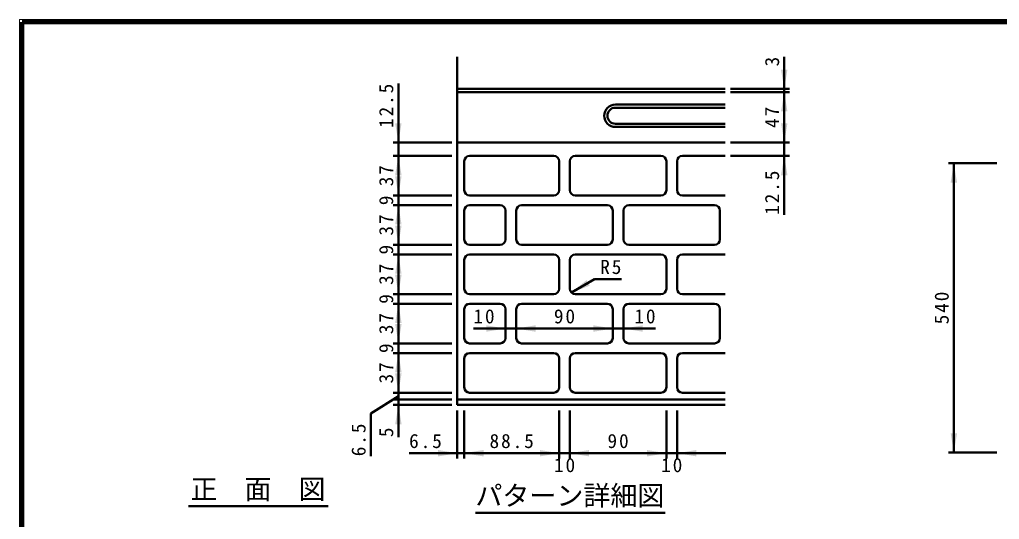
# Model space of a CAD drawing. Units: millimetres, scale not verified, with parts at other scales. Extents: x 100 to 4105, y 100 to 2870.
# Drawn here: x 100 to 1928, y 1937 to 2870 of the extents above; entities that cross this region are included whole.
import ezdxf
from ezdxf.enums import TextEntityAlignment as Align

# ---------------------------------------------------------------- set-up
doc = ezdxf.new("R2010")
doc.units = ezdxf.units.MM
doc.header["$LTSCALE"] = 5
doc.layers.add('V-nasSTD', color=7, linetype='Continuous', lineweight=35)
doc.styles.add('ＭＳ ゴシック', font='')
doc.styles.get('ＭＳ ゴシック').set_extended_font_data('MS Gothic')

msp = doc.modelspace()

# ---------------------------------------------------------------- hatches: boundary and pattern name
at = {"layer": 'V-nasSTD'}
for points in [[(1520.778, 2776.52), (1526.778, 2740.52), (1532.778, 2776.52)], [(1532.778, 2698.52), (1526.778, 2734.52), (1520.778, 2698.52)], [(800.778, 2676.52), (806.778, 2640.52), (812.778, 2676.52)], [(1520.778, 2676.52), (1526.778, 2640.52), (1532.778, 2676.52)], [(812.778, 2579.52), (806.778, 2615.52), (800.778, 2579.52)], [(1532.778, 2579.52), (1526.778, 2615.52), (1520.778, 2579.52)], [(1849.262, 2565.66), (1843.262, 2601.66), (1837.262, 2565.66)], [(800.778, 2577.52), (806.778, 2541.52), (812.778, 2577.52)], [(812.778, 2487.52), (806.778, 2523.52), (800.778, 2487.52)], [(800.778, 2485.52), (806.778, 2449.52), (812.778, 2485.52)], [(812.778, 2395.52), (806.778, 2431.52), (800.778, 2395.52)], [(800.778, 2393.52), (806.778, 2357.52), (812.778, 2393.52)], [(1157.884, 2383.645), (1129.707, 2360.449), (1163.884, 2373.253)], [(812.778, 2303.52), (806.778, 2339.52), (800.778, 2303.52)], [(800.778, 2301.52), (806.778, 2265.52), (812.778, 2301.52)], [(970.778, 2287.262), (1006.778, 2293.262), (970.778, 2299.262)], [(1062.778, 2299.262), (1026.778, 2293.262), (1062.778, 2287.262)], [(1170.778, 2287.262), (1206.778, 2293.262), (1170.778, 2299.262)], [(1262.778, 2299.262), (1226.778, 2293.262), (1262.778, 2287.262)], [(812.778, 2211.52), (806.778, 2247.52), (800.778, 2211.52)], [(800.778, 2209.52), (806.778, 2173.52), (812.778, 2209.52)], [(812.778, 2114.52), (806.778, 2150.52), (800.778, 2114.52)], [(1837.262, 2097.66), (1843.262, 2061.66), (1849.262, 2097.66)], [(880.778, 2054.52), (916.778, 2060.52), (880.778, 2066.52)], [(965.778, 2066.52), (929.778, 2060.52), (965.778, 2054.52)], [(1070.778, 2054.52), (1106.778, 2060.52), (1070.778, 2066.52)], [(1162.778, 2066.52), (1126.778, 2060.52), (1162.778, 2054.52)], [(1270.778, 2054.52), (1306.778, 2060.52), (1270.778, 2066.52)], [(1362.778, 2066.52), (1326.778, 2060.52), (1362.778, 2054.52)]]:
    msp.add_hatch(color=256, dxfattribs=at).paths.add_polyline_path(points)

# ---------------------------------------------------------------- linework, layer by layer
at = {"layer": 'V-nasSTD', "lineweight": 100}
for p, q in [((105, 2865), (105, 105)), ((4100, 2865), (105, 2865))]:
    msp.add_line(p, q, dxfattribs=at)
at = {"layer": 'V-nasSTD', "lineweight": 50}
for p, q in [((916.778, 2150.52), (916.778, 2800.52)), ((1526.778, 2800.52), (1526.778, 2740.52)), ((806.778, 2750.52), (806.778, 2640.52)), ((1416.778, 2740.52), (916.778, 2740.52)), ((1416.778, 2734.52), (916.778, 2734.52)), ((1426.778, 2740.52), (1536.778, 2740.52)), ((1426.778, 2734.52), (1536.778, 2734.52)), ((1526.778, 2734.52), (1526.778, 2740.52)), ((1526.778, 2640.52), (1526.778, 2734.52)), ((1211.778, 2711.52), (1416.778, 2711.52)), ((1211.778, 2705.52), (1416.778, 2705.52)), ((1211.778, 2675.52), (1416.778, 2675.52)), ((1211.778, 2669.52), (1416.778, 2669.52)), ((906.778, 2640.52), (796.778, 2640.52)), ((806.778, 2615.52), (806.778, 2640.52)), ((916.778, 2640.52), (1416.778, 2640.52)), ((1426.778, 2640.52), (1536.778, 2640.52)), ((1526.778, 2615.52), (1526.778, 2640.52)), ((906.778, 2615.52), (796.778, 2615.52)), ((806.778, 2541.52), (806.778, 2615.52)), ((939.778, 2615.52), (1096.778, 2615.52)), ((1136.778, 2615.52), (1296.778, 2615.52)), ((1336.778, 2615.52), (1416.778, 2615.52)), ((1426.778, 2615.52), (1536.778, 2615.52)), ((1526.778, 2505.52), (1526.778, 2615.52)), ((929.778, 2551.52), (929.778, 2605.52)), ((1106.778, 2605.52), (1106.778, 2551.52)), ((1126.778, 2551.52), (1126.778, 2605.52)), ((1306.778, 2605.52), (1306.778, 2551.52)), ((1326.778, 2551.52), (1326.778, 2605.52)), ((1923.262, 2601.66), (1833.262, 2601.66)), ((1843.262, 2061.66), (1843.262, 2601.66)), ((906.778, 2541.52), (796.778, 2541.52)), ((806.778, 2523.52), (806.778, 2541.52)), ((1096.778, 2541.52), (939.778, 2541.52)), ((1296.778, 2541.52), (1136.778, 2541.52)), ((1416.778, 2541.52), (1336.778, 2541.52)), ((906.778, 2523.52), (796.778, 2523.52)), ((806.778, 2449.52), (806.778, 2523.52)), ((996.778, 2523.52), (939.778, 2523.52)), ((1196.778, 2523.52), (1036.778, 2523.52)), ((1396.778, 2523.52), (1236.778, 2523.52)), ((929.778, 2513.52), (929.778, 2459.52)), ((1006.778, 2459.52), (1006.778, 2513.52)), ((1026.778, 2513.52), (1026.778, 2459.52)), ((1206.778, 2459.52), (1206.778, 2513.52)), ((1226.778, 2513.52), (1226.778, 2459.52)), ((1406.778, 2459.52), (1406.778, 2513.52)), ((906.778, 2449.52), (796.778, 2449.52)), ((906.778, 2449.52), (796.778, 2449.52)), ((806.778, 2431.52), (806.778, 2449.52)), ((939.778, 2449.52), (996.778, 2449.52)), ((1036.778, 2449.52), (1196.778, 2449.52)), ((1236.778, 2449.52), (1396.778, 2449.52)), ((906.778, 2431.52), (796.778, 2431.52)), ((806.778, 2357.52), (806.778, 2431.52)), ((929.778, 2421.52), (929.778, 2367.52)), ((1096.778, 2431.52), (939.778, 2431.52)), ((1106.778, 2367.52), (1106.778, 2421.52)), ((1126.778, 2421.52), (1126.778, 2367.52)), ((1296.778, 2431.52), (1136.778, 2431.52)), ((1306.778, 2367.52), (1306.778, 2421.52)), ((1326.778, 2421.52), (1326.778, 2367.52)), ((1416.778, 2431.52), (1336.778, 2431.52)), ((1173.008, 2385.449), (1129.707, 2360.449)), ((1223.008, 2385.449), (1173.008, 2385.449)), ((906.778, 2357.52), (796.778, 2357.52)), ((906.778, 2357.52), (796.778, 2357.52)), ((806.778, 2339.52), (806.778, 2357.52)), ((939.778, 2357.52), (1096.778, 2357.52)), ((1136.778, 2357.52), (1296.778, 2357.52)), ((1336.778, 2357.52), (1416.778, 2357.52)), ((906.778, 2339.52), (796.778, 2339.52)), ((806.778, 2265.52), (806.778, 2339.52)), ((929.778, 2329.52), (929.778, 2275.52)), ((996.778, 2339.52), (939.778, 2339.52)), ((1006.778, 2275.52), (1006.778, 2329.52)), ((1026.778, 2329.52), (1026.778, 2275.52)), ((1196.778, 2339.52), (1036.778, 2339.52)), ((1206.778, 2275.52), (1206.778, 2329.52)), ((1226.778, 2329.52), (1226.778, 2275.52)), ((1396.778, 2339.52), (1236.778, 2339.52)), ((1406.778, 2275.52), (1406.778, 2329.52)), ((946.778, 2293.262), (1006.778, 2293.262)), ((1006.778, 2293.262), (1026.778, 2293.262)), ((1026.778, 2293.262), (1206.778, 2293.262)), ((1206.778, 2293.262), (1226.778, 2293.262)), ((1286.778, 2293.262), (1226.778, 2293.262)), ((906.778, 2265.52), (796.778, 2265.52)), ((906.778, 2265.52), (796.778, 2265.52)), ((806.778, 2247.52), (806.778, 2265.52)), ((939.778, 2265.52), (996.778, 2265.52)), ((1036.778, 2265.52), (1196.778, 2265.52)), ((1236.778, 2265.52), (1396.778, 2265.52)), ((906.778, 2247.52), (796.778, 2247.52)), ((806.778, 2173.52), (806.778, 2247.52)), ((929.778, 2237.52), (929.778, 2183.52)), ((1096.778, 2247.52), (939.778, 2247.52)), ((1106.778, 2183.52), (1106.778, 2237.52)), ((1126.778, 2237.52), (1126.778, 2183.52)), ((1296.778, 2247.52), (1136.778, 2247.52)), ((1306.778, 2183.52), (1306.778, 2237.52)), ((1326.778, 2237.52), (1326.778, 2183.52)), ((1416.778, 2247.52), (1336.778, 2247.52)), ((755.242, 2134.804), (806.778, 2167.02)), ((906.778, 2173.52), (796.778, 2173.52)), ((906.778, 2160.52), (796.778, 2160.52)), ((806.778, 2160.52), (806.778, 2173.52)), ((806.778, 2150.52), (806.778, 2160.52)), ((916.778, 2160.52), (1416.778, 2160.52)), ((939.778, 2173.52), (1096.778, 2173.52)), ((1136.778, 2173.52), (1296.778, 2173.52)), ((1336.778, 2173.52), (1416.778, 2173.52)), ((906.778, 2150.52), (796.778, 2150.52)), ((806.778, 2090.52), (806.778, 2150.52)), ((916.778, 2150.52), (1416.778, 2150.52)), ((916.778, 2140.52), (916.778, 2050.52)), ((929.778, 2140.52), (929.778, 2050.52)), ((1106.778, 2140.52), (1106.778, 2050.52)), ((1126.778, 2140.52), (1126.778, 2050.52)), ((1306.778, 2140.52), (1306.778, 2050.52)), ((1326.778, 2140.52), (1326.778, 2050.52)), ((755.242, 2054.804), (755.242, 2134.804)), ((826.778, 2060.52), (916.778, 2060.52)), ((916.778, 2060.52), (929.778, 2060.52)), ((929.778, 2060.52), (1106.778, 2060.52)), ((1106.778, 2060.52), (1126.778, 2060.52)), ((1126.778, 2060.52), (1306.778, 2060.52)), ((1306.778, 2060.52), (1326.778, 2060.52)), ((1326.778, 2060.52), (1417.778, 2060.52)), ((1923.262, 2061.66), (1833.262, 2061.66)), ((414.878, 1961.467), (675.685, 1961.467)), ((950.408, 1949.472), (1304.417, 1949.472))]:
    msp.add_line(p, q, dxfattribs=at)
at = {"layer": 'V-nasSTD', "lineweight": 13}
msp.add_lwpolyline([(100, 100), (100, 2870), (4105, 2870), (4105, 100)], close=True, dxfattribs=at)
at = {"layer": 'V-nasSTD', "lineweight": 50}
for centre, radius, start, end in [((1211.778, 2690.52), 21, 90, 270), ((1211.778, 2690.52), 15, 90, 270), ((939.778, 2605.52), 10, 90, 180), ((1096.778, 2605.52), 10, 0, 90), ((1136.778, 2605.52), 10, 90, 180), ((1296.778, 2605.52), 10, 0, 90), ((1336.778, 2605.52), 10, 90, 180), ((939.778, 2551.52), 10, 180, 270), ((1096.778, 2551.52), 10, 270, 0), ((1136.778, 2551.52), 10, 180, 270), ((1296.778, 2551.52), 10, 270, 0), ((1336.778, 2551.52), 10, 180, 270), ((939.778, 2513.52), 10, 90, 180), ((996.778, 2513.52), 10, 0, 90), ((1036.778, 2513.52), 10, 90, 180), ((1196.778, 2513.52), 10, 0, 90), ((1236.778, 2513.52), 10, 90, 180), ((1396.778, 2513.52), 10, 0, 90), ((939.778, 2459.52), 10, 180, 270), ((996.778, 2459.52), 10, 270, 0), ((1036.778, 2459.52), 10, 180, 270), ((1196.778, 2459.52), 10, 270, 0), ((1236.778, 2459.52), 10, 180, 270), ((1396.778, 2459.52), 10, 270, 0), ((939.778, 2421.52), 10, 90, 180), ((1096.778, 2421.52), 10, 0, 90), ((1136.778, 2421.52), 10, 90, 180), ((1296.778, 2421.52), 10, 0, 90), ((1336.778, 2421.52), 10, 90, 180), ((939.778, 2367.52), 10, 180, 270), ((1096.778, 2367.52), 10, 270, 0), ((1136.778, 2367.52), 10, 180, 270), ((1296.778, 2367.52), 10, 270, 0), ((1336.778, 2367.52), 10, 180, 270), ((939.778, 2329.52), 10, 90, 180), ((996.778, 2329.52), 10, 0, 90), ((1036.778, 2329.52), 10, 90, 180), ((1196.778, 2329.52), 10, 0, 90), ((1236.778, 2329.52), 10, 90, 180), ((1396.778, 2329.52), 10, 0, 90), ((939.778, 2275.52), 10, 180, 270), ((996.778, 2275.52), 10, 270, 0), ((1036.778, 2275.52), 10, 180, 270), ((1196.778, 2275.52), 10, 270, 0), ((1236.778, 2275.52), 10, 180, 270), ((1396.778, 2275.52), 10, 270, 0), ((939.778, 2237.52), 10, 90, 180), ((1096.778, 2237.52), 10, 0, 90), ((1136.778, 2237.52), 10, 90, 180), ((1296.778, 2237.52), 10, 0, 90), ((1336.778, 2237.52), 10, 90, 180), ((939.778, 2183.52), 10, 180, 270), ((1096.778, 2183.52), 10, 270, 0), ((1136.778, 2183.52), 10, 180, 270), ((1296.778, 2183.52), 10, 270, 0), ((1336.778, 2183.52), 10, 180, 270)]:
    msp.add_arc(centre, radius, start, end, dxfattribs=at)

# ---------------------------------------------------------------- texts
at = {"layer": 'V-nasSTD', "style": 'ＭＳ ゴシック'}
for s, p in [('3', (1490.778, 2782.52)), ('9', (770.778, 2523.52)), ('9', (770.778, 2431.52)), ('9', (770.778, 2339.52)), ('9', (770.778, 2247.52)), ('5', (770.778, 2090.52))]:
    msp.add_text(s, height=26.39, rotation=90, dxfattribs=at).set_placement(p, align=Align.TOP_LEFT)
for s, p in [('正\u3000面\u3000図', (418.878, 2011.867)), ('パターン詳細図', (950.408, 1999.872))]:
    msp.add_text(s, height=36.95, dxfattribs=at).set_placement(p, align=Align.TOP_LEFT)
at = {"layer": 'V-nasSTD', "char_height": 26.39, "attachment_point": 1, "rotation": 90, "style": 'ＭＳ ゴシック'}
for s, insert in [('\\T1.2;12.5', (770.778, 2667.72)), ('\\T1.2;47', (1490.778, 2667.72)), ('\\T1.2;37', (770.778, 2558.72)), ('\\T1.2;12.5', (1490.778, 2505.52)), ('\\T1.2;37', (770.778, 2466.72)), ('\\T1.2;37', (770.778, 2374.72)), ('\\T1.2;540', (1807.262, 2301.06)), ('\\T1.2;37', (770.778, 2282.72)), ('\\T1.2;37', (770.778, 2190.72)), ('\\T1.2;6.5', (719.242, 2054.804))]:
    msp.add_mtext(s, dxfattribs=dict(at, insert=insert))
at = {"layer": 'V-nasSTD', "char_height": 26.39, "attachment_point": 1, "style": 'ＭＳ ゴシック'}
for s, insert in [('\\T1.2;R5', (1183.408, 2421.449)), ('\\T1.2;10', (946.778, 2329.262)), ('\\T1.2;90', (1096.978, 2329.262)), ('\\T1.2;10', (1247.178, 2329.262)), ('\\T1.2;6.5', (826.778, 2096.52)), ('\\T1.2;88.5', (976.878, 2096.52)), ('\\T1.2;90', (1196.978, 2096.52)), ('\\T1.2;10', (1097.122, 2051.52)), ('\\T1.2;10', (1297.122, 2051.52))]:
    msp.add_mtext(s, dxfattribs=dict(at, insert=insert))

doc.saveas('drawing.dxf')
